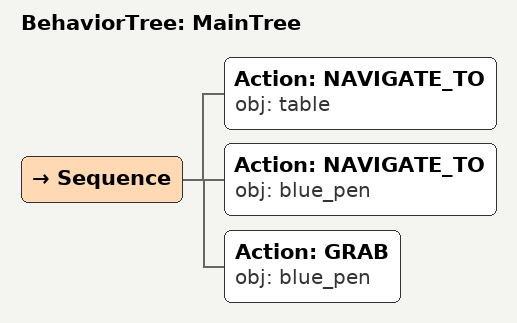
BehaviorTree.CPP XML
<root main_tree_to_execute="MainTree">
  <BehaviorTree ID="MainTree">
    <Sequence>
      <!-- Navigate to table via route avoiding books -->
      <Action ID="NAVIGATE_TO" obj="table" />
      <!-- Navigate to blue_pen (approach holder while avoiding the book obstacle) -->
      <Action ID="NAVIGATE_TO" obj="blue_pen" />
      <!-- Grab blue_pen -->
      <Action ID="GRAB" obj="blue_pen" />
    </Sequence>
  </BehaviorTree>
</root>
